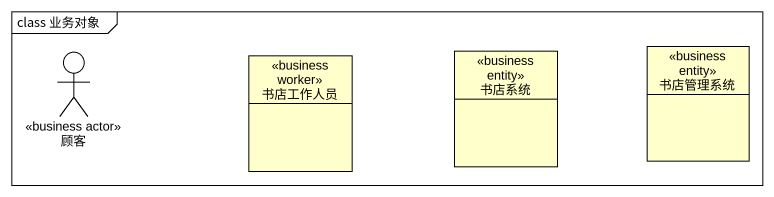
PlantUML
@startuml
mainframe class 业务对象
allowmixing
hide circle
hide empty members
actor 顾客 <<business actor>>
class 书店工作人员 <<business worker>>
class 书店系统 <<business entity>>
class 书店管理系统 <<business entity>>
@enduml
